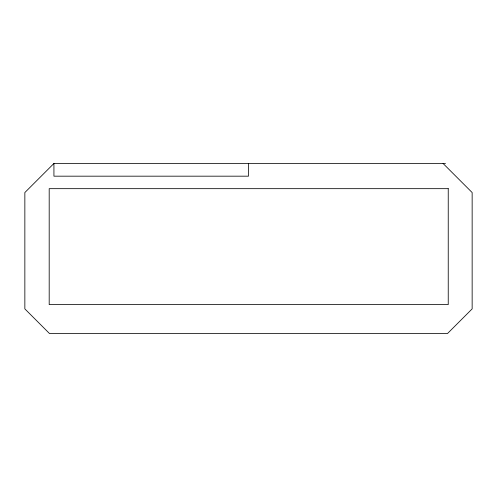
<?xml version="1.0" encoding="UTF-8"?>
<svg xmlns="http://www.w3.org/2000/svg" width="497" height="497" viewBox="0 0 497 497"><rect width="100%" height="100%" fill="white"/><g stroke="black" fill="none" stroke-linecap="round" stroke-linejoin="round"><path stroke-width="0.75" d="M445.486 163.47L53.931 163.47L24.85 192.55L24.85 308.885L49.495 333.53L447.505 333.53L472.15 308.885L472.15 192.55L443.069 163.47M248.5 163.47L248.5 176.174L53.931 176.174L53.931 163.47M448.238 188.667L49.191 188.667L49.191 304.599L448.238 304.599L448.238 188.667"/></g></svg>
